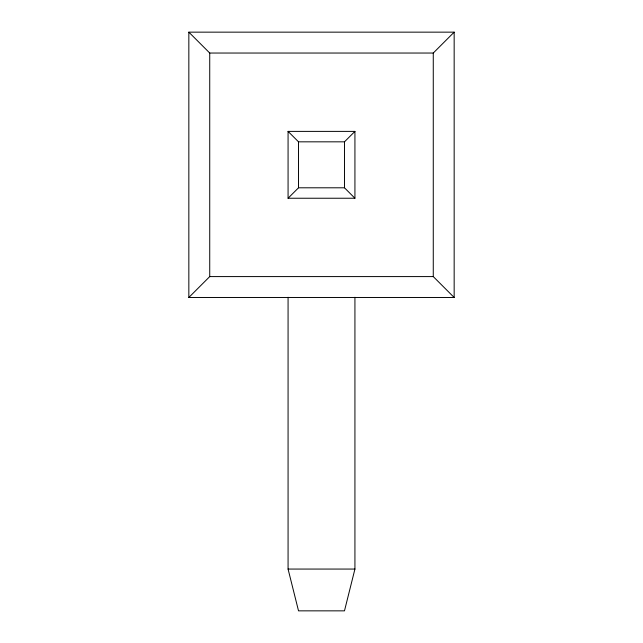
<?xml version="1.0" encoding="UTF-8"?>
<svg xmlns="http://www.w3.org/2000/svg" width="643" height="643" viewBox="0 0 643 643"><rect width="100%" height="100%" fill="white"/><g stroke="black" fill="none" stroke-linecap="round" stroke-linejoin="round"><path stroke-width="0.96" d="M354.928 297.275L354.928 569.063L344.479 610.85L298.521 610.85L288.072 569.063L288.072 297.275M188.841 297.476L209.731 276.586L209.731 53.039L188.841 32.15L454.159 32.15L454.159 297.476L188.841 297.476L188.841 32.15M288.072 198.237L298.521 187.796L344.479 187.796L354.928 198.237L288.072 198.237L288.072 131.389L354.928 131.389L354.928 198.237M344.479 187.796L344.479 141.83L354.928 131.389M454.159 297.476L433.269 276.586L433.269 53.039L454.159 32.15M209.731 53.039L433.269 53.039M288.072 131.389L298.521 141.83L344.479 141.83M209.731 276.586L433.269 276.586M288.072 569.063L354.928 569.063M298.521 141.83L298.521 187.796"/></g></svg>
